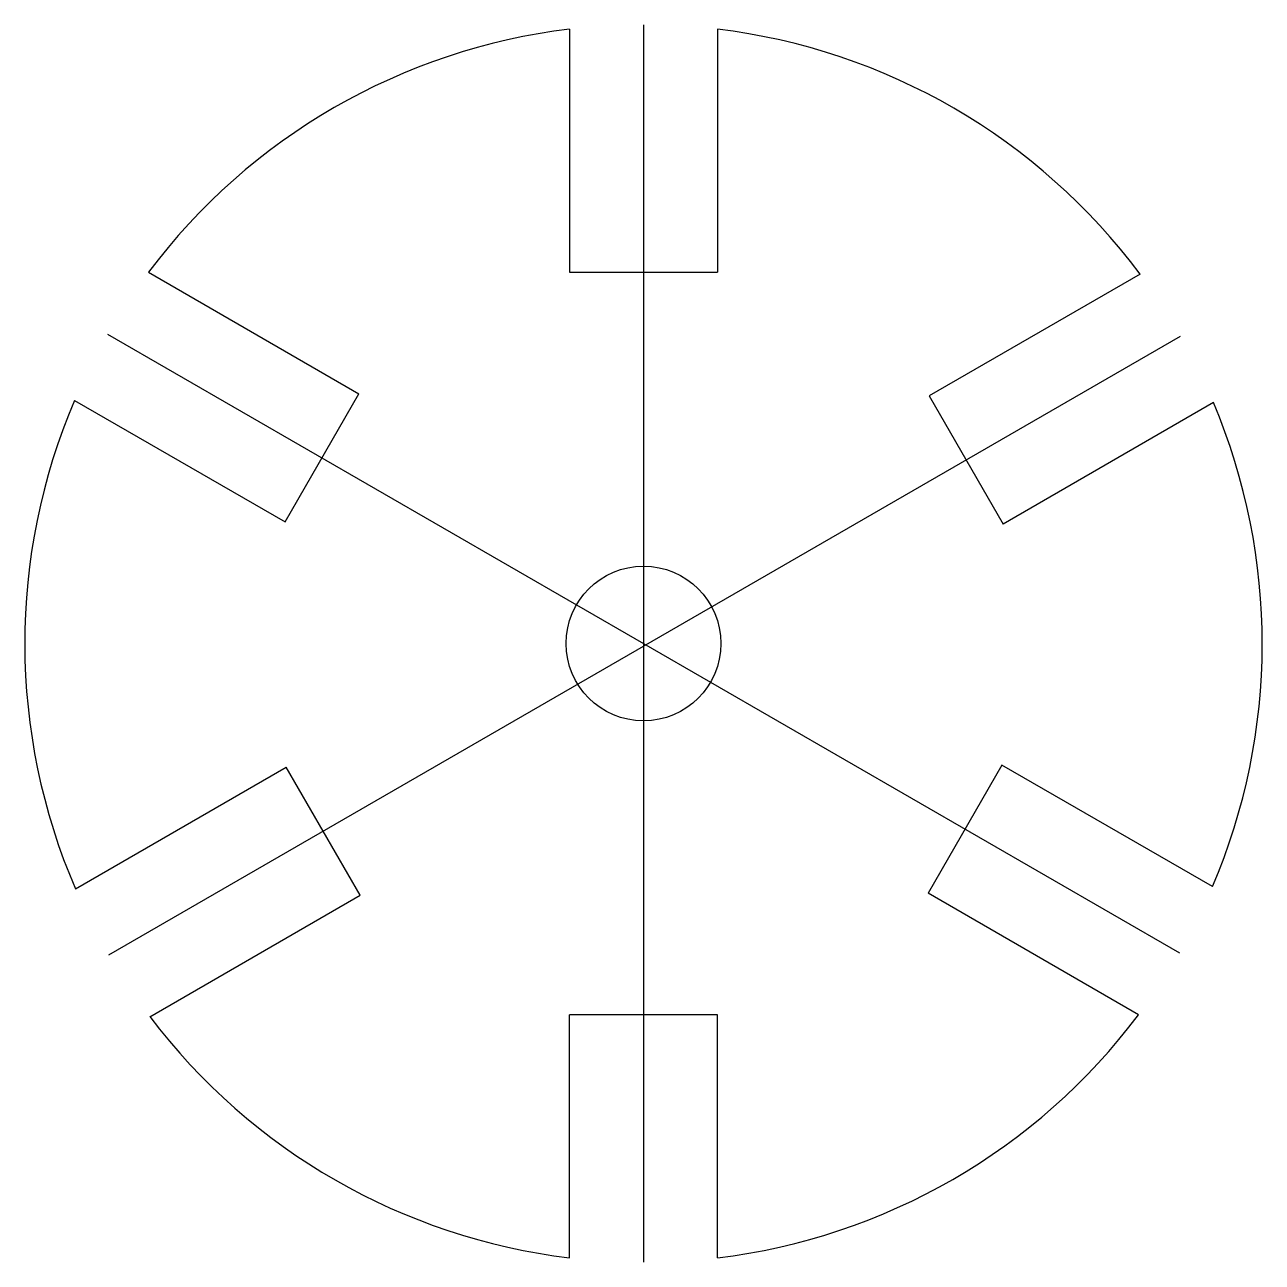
# Model space of a CAD drawing. Header units: millimetres. Extents: x -20 to 20, y -20 to 20.
import ezdxf

# ---------------------------------------------------------------- set-up
doc = ezdxf.new("R2010")
doc.units = ezdxf.units.MM
doc.layers.get('0').update_dxf_attribs({"linetype": 'CONTINUOUS'})

msp = doc.modelspace()

# ---------------------------------------------------------------- linework, layer by layer
for p, q in [((-2.39, 19.857), (-2.39, 12)), ((0, 20), (0, -20)), ((2.39, 19.857), (2.39, 12)), ((-16.001, 11.998), (-9.197, 8.07)), ((-2.39, 12), (2.39, 12)), ((16.049, 11.935), (9.237, 8.002)), ((-17.321, 10), (17.321, -10)), ((-17.281, -10.068), (17.36, 9.932)), ((-11.587, 3.93), (-9.197, 8.07)), ((9.237, 8.002), (11.627, 3.862)), ((-18.391, 7.859), (-11.587, 3.93)), ((18.422, 7.785), (11.627, 3.862)), ((-18.36, -7.931), (-11.548, -3.998)), ((-9.158, -8.138), (-11.548, -3.998)), ((11.587, -3.93), (9.197, -8.07)), ((18.391, -7.859), (11.587, -3.93)), ((-15.954, -12.062), (-9.158, -8.138)), ((16.001, -11.998), (9.197, -8.07)), ((-2.39, -19.857), (-2.39, -12)), ((2.39, -12), (-2.39, -12)), ((2.39, -19.857), (2.39, -12))]:
    msp.add_line(p, q)
msp.add_circle((0, 0), 2.5)
for start, end in [(96.8632, 143.1368), (36.6358, 83.1368), (156.8632, 203.3642), (-23.1368, 22.9092), (276.8632, 323.1368), (217.0908, 263.1368)]:
    msp.add_arc((0, 0), 20, start, end)

doc.saveas('drawing.dxf')
